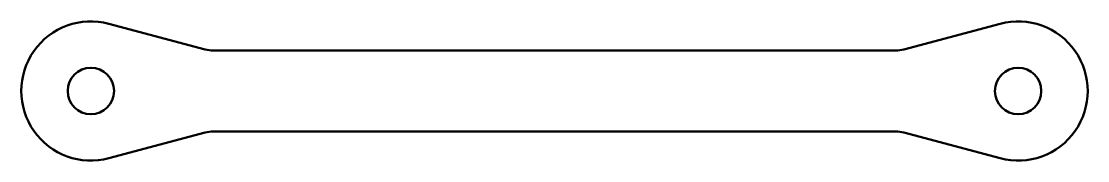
# Model space of a CAD drawing. Header units: millimetres. Extents: x 102.5 to 194.5, y 99 to 111.
import ezdxf

# ---------------------------------------------------------------- set-up
doc = ezdxf.new("R2010")
doc.units = ezdxf.units.MM
doc.layers.add('Visible (ISO)', color=7, linetype='Continuous', lineweight=50)

msp = doc.modelspace()

# ---------------------------------------------------------------- linework, layer by layer
at = {"layer": 'Visible (ISO)'}
for p, q in [((118.365, 108.568), (110.054, 110.795)), ((186.947, 110.795), (178.634, 108.568)), ((118.883, 108.5), (118.365, 108.568)), ((178.634, 108.568), (178.116, 108.5)), ((178.116, 108.5), (118.883, 108.5)), ((110.052, 99.207), (118.365, 101.432)), ((118.365, 101.432), (118.883, 101.5)), ((118.883, 101.5), (178.116, 101.5)), ((178.116, 101.5), (178.634, 101.432)), ((178.634, 101.432), (186.947, 99.204))]:
    msp.add_line(p, q, dxfattribs=at)
for centre in [(108.499, 105.001), (188.5, 105)]:
    msp.add_circle(centre, 2, dxfattribs=at)
for centre, radius, start, end in [((108.499, 105.001), 5.999, 74.98245, 285.00001), ((188.5, 105), 6, 255.00001, 104.99999)]:
    msp.add_arc(centre, radius, start, end, dxfattribs=at)

doc.saveas('drawing.dxf')
